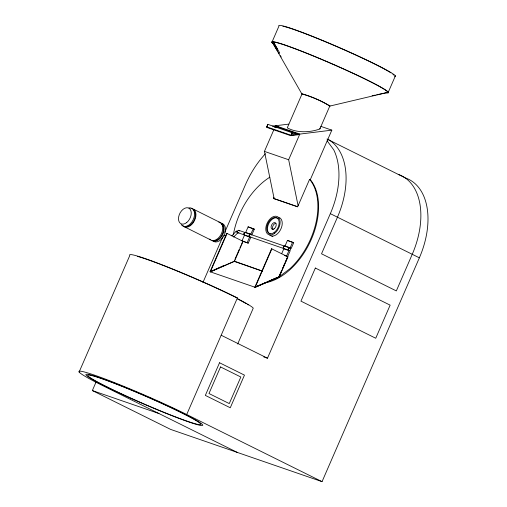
<?xml version="1.0" encoding="UTF-8"?>
<svg xmlns="http://www.w3.org/2000/svg" width="507" height="507" viewBox="0 0 507 507"><rect width="100%" height="100%" fill="white"/><g stroke="black" fill="none" stroke-linecap="round" stroke-linejoin="round"><path stroke-width="0.76" d="M292.919 134.254L292.938 133.81L291.449 133.297M319.841 128.962L329.854 105.931C321.204 100.773 311.723 96.736 302.083 93.808L287.285 127.846C296.646 133.037 309.878 132.669 319.841 128.962L320.139 128.043M79.117 372.049L129.805 255.477A71.329 4.481 23.5 0 1 165.181 266.048A71.329 4.481 23.5 0 1 237.403 297.926L186.715 414.504L322.046 481.65L419.365 257.829A71.329 44.603 -63.6 0 0 405.372 177.925L326.99 139.038M322.046 481.65L170.694 429.435L92.35 390.561L96.108 381.904M271.841 42.474L278.932 26.155A63.686 3.999 23.5 0 1 340.083 47.918A63.686 3.999 23.5 0 1 394.636 76.665M291.265 135.154L292.279 132.821L267.791 124.329L266.492 127.308L290.707 135.661L299.605 134.564M267.303 126.211L267.791 124.329M202.939 282.475L222.839 236.712M224.734 232.352L245.578 184.415A71.329 44.603 -63.6 0 1 265.446 153.729M279.072 277.114L254.856 287.196L271.568 248.766L287.9 256.821L279.072 277.114L255.16 287.304L210.056 271.746L226.768 233.309L227.073 233.41L210.361 271.847L234.468 261.206L243.1 241.364L226.768 233.309M297.647 206.831L274.167 198.731L264.439 151.39L273.824 129.805M275.39 126.211L275.593 125.742L299.808 134.095L288.654 159.743L298.103 205.734M244.463 235.235L242.029 240.831L248.246 243.138L250.781 237.308L249.71 236.782A1.274 0.989 -71 0 1 249.33 235.172A1.274 0.989 -71 0 1 250.724 234.449L251.795 234.975L254.324 229.151L248.113 226.844L245.68 232.44A1.527 1.191 -71 0 0 244 233.309A1.527 1.191 -71 0 0 244.463 235.235L249.609 237.01L247.175 242.606M234.937 259.337L239.336 249.21M239.969 247.765L240.907 245.597M241.541 244.152L242.796 241.256L248.246 243.138M290.707 135.661L292.279 132.821M249.609 237.01A1.527 1.191 -71 0 1 249.146 235.083A1.527 1.191 -71 0 1 250.826 234.215L253.259 228.619M274.167 198.731L273.45 198.376L273.888 197.375M237.663 344.025L253.259 308.155A63.686 3.999 23.5 0 0 237.308 298.598M265.516 282.703A59.864 37.436 -63.6 0 0 311.178 239.697A59.864 37.436 -63.6 0 0 310.69 180.15L309.543 179.427L297.666 206.729L273.45 198.376M310.252 179.776L331.832 130.147L320.823 126.351M281.683 253.709L283.812 248.817A1.527 1.191 -71 0 1 283.356 246.884A1.527 1.191 -71 0 1 285.029 246.015L287.463 240.419L293.68 242.726L291.145 248.557L290.074 248.024A1.274 0.989 -71 0 0 288.546 249.393A1.274 0.989 -71 0 0 290.086 250.154A1.274 0.989 -71 0 0 290.074 248.024M286.525 256.187L288.958 250.591A1.527 1.191 -71 0 1 288.502 248.658A1.527 1.191 -71 0 1 290.175 247.79L292.609 242.194M279.18 276.068L281.36 271.049M282.298 268.9L282.919 267.468M283.546 266.029L284.478 263.881M285.105 262.449L286.037 260.3M286.658 258.868L290.131 250.889L289.06 250.357L237.903 232.707L233.664 237.048M263.767 356.922L267.481 358.202L330.336 213.656A71.329 44.603 -63.6 0 0 333.726 149.806L327.167 140.883M388.305 92.173L395.397 75.854M309.543 179.427L309.98 179.795A59.864 37.436 -63.6 0 1 289.991 268.659L279.097 276.873L272.12 279.864L279.097 276.873L287.9 256.821L287.596 256.713M231.857 235.875L236.268 231.141M329.385 106.064L329.854 105.931M210.056 271.746L220.754 266.904M222.18 266.264L224.322 265.294M279.097 276.873L255.16 287.304L271.872 248.867L271.568 248.766M210.304 271.828L234.316 261.416L262.556 271.156M254.856 287.196L265.453 282.602M266.866 281.993L268.983 281.074M270.396 280.46L272.512 279.541M273.926 278.926L276.042 278.007M268.628 281.36L271.422 280.162M329.67 106.121L386.759 92.635A62.817 3.942 23.5 0 0 330.444 63.185A62.817 3.942 23.5 0 0 273.254 43.456M372.113 95.766L375.199 95.107M376.739 94.777L386.759 92.635M267.05 126.794L266.695 126.839L290.91 135.192L331.832 130.147M272.487 126.123L288.87 124.107M274.306 127.035L278.013 126.579L277.994 127.023L274.965 127.396M292.938 133.81L297.387 133.259M329.22 106.064L329.88 106.077C321.47 100.817 311.203 96.33 301.95 93.953M277.811 127.042L296.437 133.468M264.439 151.39L288.654 159.743M254.324 229.151L248.113 226.844M293.68 242.726L287.463 240.419M245.68 232.44L250.826 234.215M285.029 246.015L290.175 247.79M238.917 230.374L244.837 232.415M245.578 232.675L289.339 247.771M283.812 248.817L288.958 250.591M284.319 255.427L286.829 256.288M237.403 297.926L236.192 297.514A69.288 4.348 23.5 0 0 159.547 264.02M92.35 390.561L158.945 413.535M234.468 261.206L262.525 271.213M330.336 213.656L419.365 257.829M221.185 335.235L267.481 358.202M237.289 452.409L101.964 385.263A71.329 4.481 23.5 0 1 94.479 375.142A71.329 4.481 23.5 0 1 186.715 414.504M193.636 209.271L220.437 222.662M223.79 235.28L225.818 236.294M183.756 226.458L210.557 239.849M277.519 50.928L272.627 42.816L301.899 94.004M278.33 52.284L279.148 53.634M280.371 55.662L281.182 57.018M277.304 48.799L273.381 42.018L279.674 52.924M234.589 261.504L234.31 260.782L234.449 261.46M237.295 298.8A61.645 3.872 23.5 0 1 246.015 303.554M247.232 304.276A61.645 3.872 23.5 0 1 248.291 304.941M327.731 139.172A71.329 44.603 -63.6 0 1 337.459 217.186L321.533 253.804L396.322 290.917L412.242 254.292A71.329 44.603 -63.6 0 0 398.249 174.395M137.587 256.422A69.288 4.348 23.5 0 1 158.9 263.773M272.95 43.526A63.686 3.999 23.5 0 1 332.44 63.996A63.686 3.999 23.5 0 1 386.004 92.794M282.893 26.212A62.158 3.904 23.5 0 1 336.287 46.371A62.158 3.904 23.5 0 1 390.872 72.818M392.912 74.237A62.158 3.904 23.5 0 1 394.002 75.258M272.899 236.408A10.032 6.274 -63.6 0 1 271.803 236.192M233.328 234.893A59.864 37.436 -63.6 0 1 269.832 177.19M279.072 217.478A10.032 6.274 -63.6 0 1 280.466 229.893A10.032 6.274 -63.6 0 1 269.68 234.995M270.187 233.923A8.714 5.45 -63.6 0 1 268.976 223.137A8.714 5.45 -63.6 0 1 278.343 218.713M273.146 229.646A3.593 2.25 -63.6 0 1 272.943 225.919A3.593 2.25 -63.6 0 1 275.909 223.289M244.564 235.007A1.274 0.989 -71 0 1 244.082 233.714M244.184 233.397A1.274 0.989 -71 0 1 245.065 232.605M283.705 248.424A1.274 0.989 -71 0 1 284.148 246.275M238.93 232.504A1.274 0.989 -71 0 1 237.485 232.244A1.274 0.989 -71 0 1 238.056 230.451A1.274 0.989 -71 0 1 239.399 231.027M238.068 232.466A1.274 0.425 42.9 0 1 237.504 232.789A1.274 0.425 42.9 0 1 236.23 231.452A1.274 0.425 42.9 0 1 237.023 231.357M221.679 223.397A9.937 6.414 -63.5 0 1 223.809 235.926A9.937 6.414 -63.5 0 1 212.496 240.47M219.125 222.617A9.937 6.414 -63.5 0 1 223.15 233.657A9.937 6.414 -63.5 0 1 211.951 240.54M221.451 224.018A9.17 5.919 -63.5 0 1 222.345 234.259A9.17 5.919 -63.5 0 1 213.758 240.483M218.897 222.009A9.937 6.414 -63.5 0 1 221.02 234.532A9.937 6.414 -63.5 0 1 209.708 239.082M190.93 208.529A9.937 6.414 -63.5 0 1 194.422 220.754A9.937 6.414 -63.5 0 1 182.552 225.216M193.256 209.93A9.17 5.919 -63.5 0 1 194.156 220.177A9.17 5.919 -63.5 0 1 185.562 226.395M188.927 207.895A9.937 6.414 -63.5 0 1 193.218 219.67A9.937 6.414 -63.5 0 1 181.157 224.519M219.531 362.759L205.341 395.397L230.267 407.767L244.463 375.129L219.531 362.759M220.532 366.935L208.973 393.514L229.272 403.585L240.831 377.012L220.532 366.935M315.348 268.038L300.949 301.145L375.738 338.251L390.137 305.144L315.348 268.038M106.502 386.828A63.686 3.999 23.5 0 0 201.811 425.538A63.686 3.999 23.5 0 0 124.709 387.278A63.686 3.999 23.5 0 0 106.502 386.828M274.148 232.498A8.714 5.45 -63.6 0 0 277.633 218.359A8.714 5.45 -63.6 0 0 267.043 225.938A8.714 5.45 -63.6 0 0 274.148 232.498M274.331 233.543A10.032 6.274 -63.6 0 0 278.343 217.262A10.032 6.274 -63.6 0 0 266.156 225.989A10.032 6.274 -63.6 0 0 274.331 233.543M274.154 228.796A3.593 2.25 -63.6 0 0 275.586 222.96A3.593 2.25 -63.6 0 0 271.22 226.09A3.593 2.25 -63.6 0 0 274.154 228.796M107.712 387.247A61.645 3.872 23.5 0 0 199.973 424.714A61.645 3.872 23.5 0 0 125.337 387.684A61.645 3.872 23.5 0 0 107.712 387.247M186.741 222.516A8.746 5.647 -63.5 0 0 189.219 208.39A8.746 5.647 -63.5 0 0 178.648 216.945A8.746 5.647 -63.5 0 0 186.741 222.516"/></g></svg>
